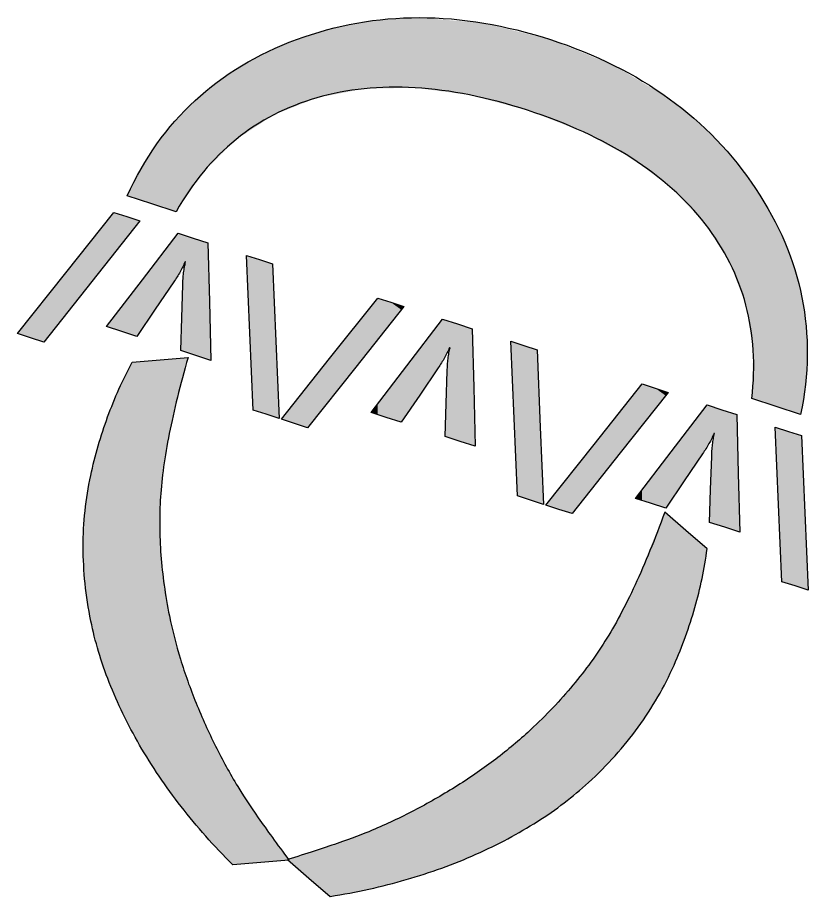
# Model space of a CAD drawing. Extents: x 13 to 340, y -87 to -13.
# Drawn here: x 13.4 to 79.5, y -86.7 to -13.3 of the extents above; entities that cross this region are included whole.
import ezdxf

# ---------------------------------------------------------------- set-up
doc = ezdxf.new("R2010")
doc.units = 0
doc.layers.add('LOGO', color=7, linetype='CONTINUOUS')

# ---------------------------------------------------------------- blocks, each defined once
blk = doc.blocks.new('*U5')
at = {"layer": 'LOGO', "color": 250}
for points in [[(26.026, -48.048), (25.556, -41.858), (26.026, -41.818)], [(26.037, -48.002), (26.026, -41.818), (26.037, -41.817)], [(26.956, -44.275), (26.037, -41.817), (26.956, -41.739)], [(27.018, -44.024), (26.956, -41.739), (27.018, -41.734)], [(27.018, -44.024), (27.018, -41.734), (27.595, -41.685)], [(22.932, -72.903), (22.155, -43.656), (22.932, -42.081)], [(23.552, -74.068), (22.932, -42.081), (23.552, -42.028)], [(22.932, -72.903), (22.932, -42.081), (23.552, -74.068)], [(25.179, -76.671), (23.552, -42.028), (25.179, -41.89)], [(23.552, -74.068), (23.552, -42.028), (25.179, -76.671)], [(25.225, -76.735), (25.179, -41.89), (25.225, -41.886)], [(25.179, -76.671), (25.179, -41.89), (25.225, -76.735)], [(25.263, -54.446), (25.225, -41.886), (25.263, -41.883)], [(25.296, -53.334), (25.263, -41.883), (25.296, -41.88)], [(25.325, -53.051), (25.296, -41.88), (25.325, -41.878)], [(25.556, -50.826), (25.325, -41.878), (25.556, -41.858)], [(22.155, -71.443), (21.826, -44.323), (22.155, -43.656)], [(22.155, -71.443), (22.155, -43.656), (22.932, -72.903)], [(21.826, -70.694), (21.011, -46.327), (21.826, -44.323)], [(21.826, -70.694), (21.826, -44.323), (22.155, -71.443)], [(20.879, -68.46), (20.118, -48.977), (20.879, -46.649)], [(21.011, -68.84), (20.879, -46.649), (21.011, -46.327)], [(20.879, -68.46), (20.879, -46.649), (21.011, -68.84)], [(21.011, -68.84), (21.011, -46.327), (21.826, -70.694)], [(20.092, -66.155), (19.478, -51.495), (20.092, -49.059)], [(20.118, -66.261), (20.092, -49.059), (20.118, -48.977)], [(20.092, -66.155), (20.092, -49.059), (20.118, -66.261)], [(20.118, -66.261), (20.118, -48.977), (20.879, -68.46)], [(19.463, -63.61), (18.997, -54.458), (19.463, -51.553)], [(19.478, -63.705), (19.463, -51.553), (19.478, -51.495)], [(19.463, -63.61), (19.463, -51.553), (19.478, -63.705)], [(19.478, -63.705), (19.478, -51.495), (20.092, -66.155)], [(18.99, -60.446), (18.835, -57.51), (18.99, -54.502)], [(18.997, -60.578), (18.99, -54.502), (18.997, -54.458)], [(18.99, -60.446), (18.99, -54.502), (18.997, -60.578)], [(18.997, -60.578), (18.997, -54.458), (19.463, -63.61)], [(25.225, -76.735), (25.225, -55.736), (25.263, -76.787)], [(25.263, -76.787), (25.263, -56.67), (25.296, -76.832)], [(25.296, -76.832), (25.296, -57.475), (25.325, -76.873)], [(25.325, -76.873), (25.325, -58.195), (25.556, -77.191)], [(25.556, -77.191), (25.556, -59.844), (26.026, -77.838)], [(26.026, -77.838), (26.026, -63.201), (26.037, -77.854)], [(26.037, -77.854), (26.037, -63.281), (26.956, -79.121)], [(26.956, -79.121), (26.956, -66.892), (27.018, -79.206)], [(27.018, -79.206), (27.018, -67.065), (27.595, -79.9)], [(27.595, -79.9), (27.595, -68.682), (28.264, -80.704)], [(28.264, -80.704), (28.264, -70.557), (29.069, -81.673)], [(29.069, -81.673), (29.069, -72.343), (29.882, -82.535)], [(29.882, -82.535), (29.882, -74.146), (31.332, -84.072)]]:
    blk.add_solid(points, dxfattribs=at)
at = {"layer": 'LOGO', "color": 250, "extrusion": (0, 0, -1)}
for points in [[(-26.026, -48.048), (-26.026, -41.818), (-26.037, -48.002)], [(-26.037, -48.002), (-26.037, -41.817), (-26.956, -44.275)], [(-26.956, -44.275), (-26.956, -41.739), (-27.018, -44.024)], [(-25.225, -55.736), (-25.225, -41.886), (-25.263, -54.446)], [(-25.263, -54.446), (-25.263, -41.883), (-25.296, -53.334)], [(-25.296, -53.334), (-25.296, -41.88), (-25.325, -53.051)], [(-25.325, -53.051), (-25.325, -41.878), (-25.556, -50.826)], [(-25.556, -50.826), (-25.556, -41.858), (-26.026, -48.048)], [(-25.263, -76.787), (-25.225, -55.736), (-25.263, -56.67)], [(-25.296, -76.832), (-25.263, -56.67), (-25.296, -57.475)], [(-25.325, -76.873), (-25.296, -57.475), (-25.325, -58.195)], [(-25.556, -77.191), (-25.325, -58.195), (-25.556, -59.844)], [(-26.026, -77.838), (-25.556, -59.844), (-26.026, -63.201)], [(-26.037, -77.854), (-26.026, -63.201), (-26.037, -63.281)], [(-26.956, -79.121), (-26.037, -63.281), (-26.956, -66.892)], [(-27.018, -79.206), (-26.956, -66.892), (-27.018, -67.065)], [(-27.595, -79.9), (-27.018, -67.065), (-27.595, -68.682)], [(-28.264, -80.704), (-27.595, -68.682), (-28.264, -70.557)], [(-29.069, -81.673), (-28.264, -70.557), (-29.069, -72.343)], [(-29.882, -82.535), (-29.069, -72.343), (-29.882, -74.146)], [(-31.332, -84.072), (-29.882, -74.146), (-31.332, -76.789)], [(-31.332, -84.072), (-31.332, -76.789), (-31.737, -84.038)], [(-31.737, -84.038), (-31.332, -76.789), (-31.737, -77.527)], [(-31.737, -84.038), (-31.737, -77.527), (-33.458, -83.892)], [(-33.458, -83.892), (-31.737, -77.527), (-33.458, -80.143)], [(-33.458, -83.892), (-33.458, -80.143), (-33.676, -83.873)], [(-33.676, -83.873), (-33.458, -80.143), (-33.676, -80.442)], [(-33.676, -83.873), (-33.676, -80.442), (-36.02, -83.674)]]:
    blk.add_solid(points, dxfattribs=at)
blk = doc.blocks.new('*U6')
at = {"layer": 'LOGO', "color": 250}
for points in [[(67.395, -68.916), (66.823, -56.022), (67.395, -54.617)], [(66.823, -70.043), (65.18, -60.058), (66.823, -56.022)], [(65.18, -72.569), (64.924, -60.688), (65.18, -60.058)], [(64.924, -72.885), (63.671, -63.211), (64.924, -60.688)], [(63.671, -74.431), (63.245, -63.945), (63.671, -63.211)], [(63.245, -74.955), (62.407, -65.393), (63.245, -63.945)], [(62.407, -75.802), (61.052, -67.378), (62.407, -65.393)], [(61.02, -77.203), (59.526, -69.309), (61.02, -67.419)], [(61.052, -77.17), (61.02, -67.419), (61.052, -67.378)], [(59.526, -78.452), (58.998, -69.892), (59.526, -69.309)], [(58.998, -78.894), (57.829, -71.183), (58.998, -69.892)], [(57.829, -79.71), (56.76, -72.226), (57.829, -71.183)], [(56.76, -80.456), (55.961, -73.004), (56.76, -72.226)], [(55.961, -80.922), (54.305, -74.38), (55.961, -73.004)], [(54.305, -81.889), (53.096, -75.385), (54.305, -74.38)], [(53.096, -82.478), (51.632, -76.386), (53.096, -75.385)], [(51.632, -83.191), (49.884, -77.582), (51.632, -76.386)], [(49.884, -83.897), (48.785, -78.21), (49.884, -77.582)], [(48.785, -84.341), (46.464, -79.535), (48.785, -78.21)], [(45.807, -85.311), (42.976, -81.18), (45.807, -79.845)], [(46.464, -85.097), (45.807, -79.845), (46.464, -79.535)], [(42.697, -86.101), (40.047, -82.283), (42.697, -81.285)], [(42.976, -86.03), (42.697, -81.285), (42.976, -81.18)], [(39.456, -86.712), (37.677, -83.055), (39.456, -82.476)], [(40.047, -86.601), (39.456, -82.476), (40.047, -82.283)], [(37.677, -85.174), (35.898, -83.635), (37.677, -83.055)], [(37.677, -85.174), (37.677, -83.055), (39.456, -86.712)]]:
    blk.add_solid(points, dxfattribs=at)
at = {"layer": 'LOGO', "color": 250, "extrusion": (0, 0, -1)}
for points in [[(-67.395, -68.916), (-67.395, -54.617), (-68.174, -67.379)], [(-68.174, -67.379), (-67.395, -54.617), (-68.174, -55.291)], [(-68.174, -67.379), (-68.174, -55.291), (-69.131, -64.993)], [(-69.131, -64.993), (-68.174, -55.291), (-69.131, -56.119)], [(-66.823, -70.043), (-66.823, -56.022), (-67.395, -68.916)], [(-69.131, -64.993), (-69.131, -56.119), (-69.165, -64.888)], [(-69.165, -64.888), (-69.131, -56.119), (-69.165, -56.148)], [(-69.165, -64.888), (-69.165, -56.148), (-69.91, -62.58)], [(-69.91, -62.58), (-69.165, -56.148), (-69.91, -56.793)], [(-69.91, -62.58), (-69.91, -56.793), (-70.511, -60.143)], [(-70.511, -60.143), (-69.91, -56.793), (-70.511, -57.313)], [(-70.511, -60.143), (-70.511, -57.313), (-70.935, -57.679)], [(-65.18, -72.569), (-65.18, -60.058), (-66.823, -70.043)], [(-64.924, -72.885), (-64.924, -60.688), (-65.18, -72.569)], [(-63.671, -74.431), (-63.671, -63.211), (-64.924, -72.885)], [(-63.245, -74.955), (-63.245, -63.945), (-63.671, -74.431)], [(-62.407, -75.802), (-62.407, -65.393), (-63.245, -74.955)], [(-61.02, -77.203), (-61.02, -67.419), (-61.052, -77.17)], [(-61.052, -77.17), (-61.052, -67.378), (-62.407, -75.802)], [(-59.526, -78.452), (-59.526, -69.309), (-61.02, -77.203)], [(-58.998, -78.894), (-58.998, -69.892), (-59.526, -78.452)], [(-57.829, -79.71), (-57.829, -71.183), (-58.998, -78.894)], [(-56.76, -80.456), (-56.76, -72.226), (-57.829, -79.71)], [(-55.961, -80.922), (-55.961, -73.004), (-56.76, -80.456)], [(-54.305, -81.889), (-54.305, -74.38), (-55.961, -80.922)], [(-53.096, -82.478), (-53.096, -75.385), (-54.305, -81.889)], [(-51.632, -83.191), (-51.632, -76.386), (-53.096, -82.478)], [(-49.884, -83.897), (-49.884, -77.582), (-51.632, -83.191)], [(-48.785, -84.341), (-48.785, -78.21), (-49.884, -83.897)], [(-45.807, -85.311), (-45.807, -79.845), (-46.464, -85.097)], [(-46.464, -85.097), (-46.464, -79.535), (-48.785, -84.341)], [(-42.697, -86.101), (-42.697, -81.285), (-42.976, -86.03)], [(-42.976, -86.03), (-42.976, -81.18), (-45.807, -85.311)], [(-39.456, -86.712), (-39.456, -82.476), (-40.047, -86.601)], [(-40.047, -86.601), (-40.047, -82.283), (-42.697, -86.101)]]:
    blk.add_solid(points, dxfattribs=at)
blk = doc.blocks.new('*U7')
at = {"layer": 'LOGO', "color": 250}
for points in [[(26.67, -34.961), (26.397, -31.792), (26.67, -31.436)], [(26.771, -34.795), (26.67, -31.436), (26.771, -31.305)], [(27.339, -33.686), (27.339, -31.49), (27.362, -33.693)], [(27.362, -33.693), (27.362, -31.497), (27.386, -33.701)], [(27.386, -41.246), (27.386, -31.505), (28.007, -41.448)], [(26.397, -35.375), (24.857, -33.803), (26.397, -31.792)], [(28.007, -41.448), (28.007, -31.707), (28.238, -41.522)], [(28.238, -41.522), (28.238, -31.782), (29.244, -41.849)], [(29.244, -41.849), (29.244, -32.109), (29.37, -41.89)], [(27.386, -41.246), (27.362, -33.81), (27.386, -33.701)], [(32.744, -39.615), (32.744, -33.246), (33.02, -46.073)], [(33.02, -46.073), (33.02, -33.336), (33.559, -46.248)], [(33.559, -46.248), (33.559, -33.511), (34.111, -46.428)], [(34.111, -46.428), (34.111, -33.69), (34.65, -46.603)], [(24.857, -37.649), (23.783, -35.205), (24.857, -33.803)], [(27.295, -41.216), (27.225, -34.611), (27.295, -34.125)], [(27.339, -41.23), (27.295, -34.125), (27.339, -33.92)], [(27.295, -41.216), (27.295, -34.125), (27.339, -41.23)], [(27.362, -41.238), (27.339, -33.92), (27.362, -33.81)], [(27.339, -41.23), (27.339, -33.92), (27.362, -41.238)], [(27.362, -41.238), (27.362, -33.81), (27.386, -41.246)], [(34.65, -46.603), (34.65, -33.866), (34.926, -46.693)], [(23.783, -39.235), (23.316, -35.813), (23.783, -35.205)], [(27.178, -41.178), (27.156, -35.579), (27.178, -35.122)], [(27.225, -41.193), (27.178, -35.122), (27.225, -34.611)], [(27.178, -41.178), (27.178, -35.122), (27.225, -41.193)], [(27.225, -41.193), (27.225, -34.611), (27.295, -41.216)], [(23.316, -39.923), (22.056, -37.459), (23.316, -35.813)], [(27.154, -41.17), (27.067, -38.367), (27.154, -35.621)], [(27.156, -41.171), (27.154, -35.621), (27.156, -35.579)], [(27.154, -41.17), (27.154, -35.621), (27.156, -41.171)], [(27.156, -41.171), (27.156, -35.579), (27.178, -41.178)], [(29.37, -41.89), (29.37, -37.02), (29.495, -41.931)], [(42.877, -40.873), (41.593, -39.032), (42.877, -37.415)], [(43.43, -40.177), (42.877, -37.415), (43.43, -36.718)], [(45.398, -37.697), (44.521, -37.073), (45.398, -37.358)], [(22.056, -39.514), (20.795, -39.104), (22.056, -37.459)], [(22.056, -39.514), (22.056, -37.459), (23.316, -39.923)], [(27.067, -41.142), (26.98, -41.114), (27.067, -38.367)], [(27.067, -41.142), (27.067, -38.367), (27.154, -41.17)], [(48.752, -42.136), (48.479, -38.966), (48.752, -38.61)], [(48.852, -41.97), (48.752, -38.61), (48.852, -38.48)], [(49.42, -40.86), (49.42, -38.665), (49.444, -40.868)], [(49.444, -40.868), (49.444, -38.672), (49.468, -40.875)], [(49.468, -48.42), (49.468, -38.68), (50.089, -48.622)], [(50.089, -48.622), (50.089, -38.882), (50.319, -48.697)], [(41.593, -42.49), (39.411, -41.781), (41.593, -39.032)], [(48.479, -42.549), (46.939, -40.977), (48.479, -38.966)], [(50.319, -48.697), (50.319, -38.957), (51.326, -49.024)], [(51.326, -49.024), (51.326, -39.284), (51.451, -49.065)], [(34.926, -46.693), (34.926, -40.324), (35.202, -46.782)], [(46.939, -44.824), (45.864, -42.379), (46.939, -40.977)], [(49.42, -48.405), (49.376, -41.3), (49.42, -41.097)], [(49.444, -48.413), (49.42, -41.097), (49.444, -40.986)], [(49.42, -48.405), (49.42, -41.097), (49.444, -48.413)], [(49.468, -48.42), (49.444, -40.986), (49.468, -40.875)], [(49.444, -48.413), (49.444, -40.986), (49.468, -48.42)], [(54.825, -46.79), (54.825, -40.421), (55.101, -53.248)], [(55.101, -53.248), (55.101, -40.51), (55.641, -53.424)], [(55.641, -53.424), (55.641, -40.686), (56.192, -53.603)], [(56.192, -53.603), (56.192, -40.865), (56.732, -53.778)], [(56.732, -53.778), (56.732, -41.041), (57.008, -53.867)], [(39.411, -45.24), (37.574, -44.094), (39.411, -41.781)], [(49.307, -48.368), (49.26, -42.297), (49.307, -41.786)], [(49.376, -48.391), (49.307, -41.786), (49.376, -41.3)], [(49.307, -48.368), (49.307, -41.786), (49.376, -48.391)], [(49.376, -48.391), (49.376, -41.3), (49.42, -48.405)], [(45.864, -46.41), (45.612, -42.708), (45.864, -42.379)], [(49.26, -48.353), (49.237, -42.756), (49.26, -42.297)], [(49.26, -48.353), (49.26, -42.297), (49.307, -48.368)], [(45.398, -47.098), (44.521, -44.133), (45.398, -42.987)], [(45.612, -46.782), (45.398, -42.987), (45.612, -42.708)], [(49.235, -48.345), (49.149, -45.542), (49.235, -42.795)], [(49.237, -48.345), (49.235, -42.795), (49.237, -42.756)], [(49.235, -48.345), (49.235, -42.795), (49.237, -48.345)], [(49.237, -48.345), (49.237, -42.756), (49.26, -48.353)], [(65.512, -47.352), (64.958, -44.591), (65.512, -43.893)], [(37.574, -47.553), (36.483, -45.469), (37.574, -44.094)], [(44.138, -46.688), (43.43, -45.557), (44.138, -44.633)], [(44.521, -46.813), (44.138, -44.633), (44.521, -44.133)], [(44.138, -46.688), (44.138, -44.633), (44.521, -46.813)], [(44.521, -46.813), (44.521, -44.133), (45.398, -47.098)], [(51.451, -49.065), (51.451, -44.195), (51.576, -49.105)], [(64.958, -48.049), (63.675, -46.207), (64.958, -44.591)], [(67.479, -44.873), (66.603, -44.248), (67.479, -44.532)], [(36.483, -47.198), (35.392, -46.844), (36.483, -45.469)], [(36.483, -47.198), (36.483, -45.469), (37.574, -47.553)], [(43.43, -46.458), (42.877, -46.279), (43.43, -45.557)], [(43.43, -46.458), (43.43, -45.557), (44.138, -46.688)], [(49.149, -48.317), (49.062, -48.289), (49.149, -45.542)], [(49.149, -48.317), (49.149, -45.542), (49.235, -48.345)], [(63.675, -49.665), (61.493, -48.956), (63.675, -46.207)], [(70.561, -49.724), (69.02, -48.153), (70.561, -46.142)], [(70.833, -49.311), (70.561, -46.142), (70.833, -45.785)], [(70.934, -49.144), (70.833, -45.785), (70.934, -45.655)], [(71.502, -48.035), (71.502, -45.839), (71.525, -48.042)], [(71.525, -48.042), (71.525, -45.847), (71.549, -48.05)], [(71.549, -55.595), (71.549, -45.855), (72.171, -55.798)], [(72.171, -55.798), (72.171, -46.057), (72.401, -55.873)], [(72.401, -55.873), (72.401, -46.131), (73.408, -56.2)], [(73.408, -56.2), (73.408, -46.458), (73.533, -56.241)], [(57.008, -53.867), (57.008, -47.499), (57.284, -53.957)], [(76.907, -53.965), (76.907, -47.596), (77.183, -60.423)], [(77.183, -60.423), (77.183, -47.685), (77.723, -60.598)], [(69.02, -51.999), (67.946, -49.555), (69.02, -48.153)], [(71.502, -55.58), (71.458, -48.475), (71.502, -48.269)], [(71.525, -55.588), (71.502, -48.269), (71.525, -48.16)], [(71.502, -55.58), (71.502, -48.269), (71.525, -55.588)], [(71.549, -55.595), (71.525, -48.16), (71.549, -48.05)], [(71.525, -55.588), (71.525, -48.16), (71.549, -55.595)], [(77.723, -60.598), (77.723, -47.861), (78.274, -60.777)], [(78.274, -60.777), (78.274, -48.04), (78.814, -60.953)], [(78.814, -60.953), (78.814, -48.215), (79.09, -61.043)], [(61.493, -52.415), (59.656, -51.27), (61.493, -48.956)], [(71.389, -55.543), (71.341, -49.471), (71.389, -48.96)], [(71.458, -55.566), (71.389, -48.96), (71.458, -48.475)], [(71.389, -55.543), (71.389, -48.96), (71.458, -55.566)], [(71.458, -55.566), (71.458, -48.475), (71.502, -55.58)], [(67.694, -53.956), (67.479, -50.163), (67.694, -49.883)], [(67.946, -53.585), (67.694, -49.883), (67.946, -49.555)], [(71.319, -55.521), (71.317, -49.97), (71.319, -49.929)], [(71.341, -55.528), (71.319, -49.929), (71.341, -49.471)], [(71.319, -55.521), (71.319, -49.929), (71.341, -55.528)], [(71.341, -55.528), (71.341, -49.471), (71.389, -55.543)], [(67.479, -54.273), (66.603, -51.307), (67.479, -50.163)], [(71.317, -55.52), (71.231, -52.717), (71.317, -49.97)], [(71.317, -55.52), (71.317, -49.97), (71.319, -55.521)], [(59.656, -54.729), (58.565, -52.645), (59.656, -51.27)], [(66.603, -53.988), (66.219, -51.809), (66.603, -51.307)], [(66.603, -53.988), (66.603, -51.307), (67.479, -54.273)], [(73.533, -56.241), (73.533, -51.37), (73.658, -56.281)], [(66.219, -53.863), (65.512, -52.731), (66.219, -51.809)], [(66.219, -53.863), (66.219, -51.809), (66.603, -53.988)], [(58.565, -54.374), (57.474, -54.02), (58.565, -52.645)], [(58.565, -54.374), (58.565, -52.645), (59.656, -54.729)], [(65.512, -53.634), (64.958, -53.454), (65.512, -52.731)], [(65.512, -53.634), (65.512, -52.731), (66.219, -53.863)], [(71.231, -55.492), (71.145, -55.464), (71.231, -52.717)], [(71.231, -55.492), (71.231, -52.717), (71.317, -55.52)], [(79.09, -61.043), (79.09, -54.674), (79.365, -61.133)]]:
    blk.add_solid(points, dxfattribs=at)
at = {"layer": 'LOGO', "color": 250, "extrusion": (0, 0, -1)}
for points in [[(-26.67, -34.961), (-26.67, -31.436), (-26.771, -34.795)], [(-26.771, -34.795), (-26.771, -31.305), (-26.929, -34.532)], [(-26.929, -34.532), (-26.771, -31.305), (-26.929, -31.357)], [(-26.929, -34.532), (-26.929, -31.357), (-26.98, -34.434)], [(-26.98, -34.434), (-26.929, -31.357), (-26.98, -31.373)], [(-26.98, -34.434), (-26.98, -31.373), (-27.067, -34.27)], [(-27.067, -34.27), (-26.98, -31.373), (-27.067, -31.402)], [(-27.067, -34.27), (-27.067, -31.402), (-27.154, -34.106)], [(-27.154, -34.106), (-27.067, -31.402), (-27.154, -31.43)], [(-27.154, -34.106), (-27.154, -31.43), (-27.156, -34.102)], [(-27.156, -34.102), (-27.154, -31.43), (-27.156, -31.431)], [(-27.156, -34.102), (-27.156, -31.431), (-27.178, -34.053)], [(-27.178, -34.053), (-27.156, -31.431), (-27.178, -31.437)], [(-27.178, -34.053), (-27.178, -31.437), (-27.225, -33.946)], [(-27.225, -33.946), (-27.178, -31.437), (-27.225, -31.453)], [(-27.225, -33.946), (-27.225, -31.453), (-27.295, -33.786)], [(-27.295, -33.786), (-27.225, -31.453), (-27.295, -31.476)], [(-27.295, -33.786), (-27.295, -31.476), (-27.339, -33.686)], [(-27.339, -33.686), (-27.295, -31.476), (-27.339, -31.49)], [(-27.362, -33.693), (-27.339, -31.49), (-27.362, -31.497)], [(-27.386, -33.701), (-27.362, -31.497), (-27.386, -31.505)], [(-28.007, -41.448), (-27.386, -31.505), (-28.007, -31.707)], [(-26.397, -35.375), (-26.397, -31.792), (-26.67, -34.961)], [(-28.238, -41.522), (-28.007, -31.707), (-28.238, -31.782)], [(-29.244, -41.849), (-28.238, -31.782), (-29.244, -32.109)], [(-29.37, -41.89), (-29.244, -32.109), (-29.37, -37.02)], [(-32.744, -39.615), (-32.468, -33.157), (-32.744, -33.246)], [(-33.02, -46.073), (-32.744, -33.246), (-33.02, -33.336)], [(-33.559, -46.248), (-33.02, -33.336), (-33.559, -33.511)], [(-34.111, -46.428), (-33.559, -33.511), (-34.111, -33.69)], [(-34.65, -46.603), (-34.111, -33.69), (-34.65, -33.866)], [(-24.857, -37.649), (-24.857, -33.803), (-26.397, -35.375)], [(-34.926, -46.693), (-34.65, -33.866), (-34.926, -40.324)], [(-23.783, -39.235), (-23.783, -35.205), (-24.857, -37.649)], [(-23.316, -39.923), (-23.316, -35.813), (-23.783, -39.235)], [(-42.877, -40.873), (-42.877, -37.415), (-43.43, -40.177)], [(-43.43, -40.177), (-43.43, -36.718), (-44.138, -39.285)], [(-44.138, -39.285), (-43.43, -36.718), (-44.138, -36.949)], [(-44.138, -39.285), (-44.138, -36.949), (-44.521, -38.802)], [(-44.521, -38.802), (-44.138, -36.949), (-44.521, -37.073)], [(-44.521, -38.802), (-44.521, -37.073), (-45.398, -37.697)], [(-45.398, -37.697), (-45.398, -37.358), (-45.612, -37.428)], [(-48.752, -42.136), (-48.752, -38.61), (-48.852, -41.97)], [(-48.852, -41.97), (-48.852, -38.48), (-49.01, -41.707)], [(-49.01, -41.707), (-48.852, -38.48), (-49.01, -38.531)], [(-49.01, -41.707), (-49.01, -38.531), (-49.062, -41.607)], [(-49.062, -41.607), (-49.01, -38.531), (-49.062, -38.548)], [(-49.062, -41.607), (-49.062, -38.548), (-49.149, -41.444)], [(-49.149, -41.444), (-49.062, -38.548), (-49.149, -38.577)], [(-49.149, -41.444), (-49.149, -38.577), (-49.235, -41.281)], [(-49.235, -41.281), (-49.149, -38.577), (-49.235, -38.605)], [(-49.235, -41.281), (-49.235, -38.605), (-49.237, -41.277)], [(-49.237, -41.277), (-49.235, -38.605), (-49.237, -38.605)], [(-49.237, -41.277), (-49.237, -38.605), (-49.26, -41.226)], [(-49.26, -41.226), (-49.237, -38.605), (-49.26, -38.613)], [(-49.26, -41.226), (-49.26, -38.613), (-49.307, -41.119)], [(-49.307, -41.119), (-49.26, -38.613), (-49.307, -38.628)], [(-49.307, -41.119), (-49.307, -38.628), (-49.376, -40.96)], [(-49.376, -40.96), (-49.307, -38.628), (-49.376, -38.65)], [(-49.376, -40.96), (-49.376, -38.65), (-49.42, -40.86)], [(-49.42, -40.86), (-49.376, -38.65), (-49.42, -38.665)], [(-49.444, -40.868), (-49.42, -38.665), (-49.444, -38.672)], [(-49.468, -40.875), (-49.444, -38.672), (-49.468, -38.68)], [(-50.089, -48.622), (-49.468, -38.68), (-50.089, -38.882)], [(-50.319, -48.697), (-50.089, -38.882), (-50.319, -38.957)], [(-41.593, -42.49), (-41.593, -39.032), (-42.877, -40.873)], [(-48.479, -42.549), (-48.479, -38.966), (-48.752, -42.136)], [(-51.326, -49.024), (-50.319, -38.957), (-51.326, -39.284)], [(-51.451, -49.065), (-51.326, -39.284), (-51.451, -44.195)], [(-54.825, -46.79), (-54.55, -40.332), (-54.825, -40.421)], [(-46.939, -44.824), (-46.939, -40.977), (-48.479, -42.549)], [(-55.101, -53.248), (-54.825, -40.421), (-55.101, -40.51)], [(-55.641, -53.424), (-55.101, -40.51), (-55.641, -40.686)], [(-56.192, -53.603), (-55.641, -40.686), (-56.192, -40.865)], [(-56.732, -53.778), (-56.192, -40.865), (-56.732, -41.041)], [(-57.008, -53.867), (-56.732, -41.041), (-57.008, -47.499)], [(-39.411, -45.24), (-39.411, -41.781), (-41.593, -42.49)], [(-45.864, -46.41), (-45.864, -42.379), (-46.939, -44.824)], [(-45.398, -47.098), (-45.398, -42.987), (-45.612, -46.782)], [(-45.612, -46.782), (-45.612, -42.708), (-45.864, -46.41)], [(-65.512, -47.352), (-65.512, -43.893), (-66.219, -46.461)], [(-66.219, -46.461), (-65.512, -43.893), (-66.219, -44.123)], [(-37.574, -47.553), (-37.574, -44.094), (-39.411, -45.24)], [(-64.958, -48.049), (-64.958, -44.591), (-65.512, -47.352)], [(-66.219, -46.461), (-66.219, -44.123), (-66.603, -45.977)], [(-66.603, -45.977), (-66.219, -44.123), (-66.603, -44.248)], [(-66.603, -45.977), (-66.603, -44.248), (-67.479, -44.873)], [(-67.479, -44.873), (-67.479, -44.532), (-67.694, -44.602)], [(-63.675, -49.665), (-63.675, -46.207), (-64.958, -48.049)], [(-70.561, -49.724), (-70.561, -46.142), (-70.833, -49.311)], [(-70.833, -49.311), (-70.833, -45.785), (-70.934, -49.144)], [(-70.934, -49.144), (-70.934, -45.655), (-71.092, -48.882)], [(-71.092, -48.882), (-70.934, -45.655), (-71.092, -45.706)], [(-71.092, -48.882), (-71.092, -45.706), (-71.145, -48.782)], [(-71.145, -48.782), (-71.092, -45.706), (-71.145, -45.723)], [(-71.145, -48.782), (-71.145, -45.723), (-71.231, -48.619)], [(-71.231, -48.619), (-71.145, -45.723), (-71.231, -45.751)], [(-71.231, -48.619), (-71.231, -45.751), (-71.317, -48.455)], [(-71.317, -48.455), (-71.231, -45.751), (-71.317, -45.779)], [(-71.317, -48.455), (-71.317, -45.779), (-71.319, -48.452)], [(-71.319, -48.452), (-71.317, -45.779), (-71.319, -45.78)], [(-71.319, -48.452), (-71.319, -45.78), (-71.341, -48.403)], [(-71.341, -48.403), (-71.319, -45.78), (-71.341, -45.787)], [(-71.341, -48.403), (-71.341, -45.787), (-71.389, -48.293)], [(-71.389, -48.293), (-71.341, -45.787), (-71.389, -45.803)], [(-71.389, -48.293), (-71.389, -45.803), (-71.458, -48.135)], [(-71.458, -48.135), (-71.389, -45.803), (-71.458, -45.825)], [(-71.458, -48.135), (-71.458, -45.825), (-71.502, -48.035)], [(-71.502, -48.035), (-71.458, -45.825), (-71.502, -45.839)], [(-71.525, -48.042), (-71.502, -45.839), (-71.525, -45.847)], [(-71.549, -48.05), (-71.525, -45.847), (-71.549, -45.855)], [(-72.171, -55.798), (-71.549, -45.855), (-72.171, -46.057)], [(-72.401, -55.873), (-72.171, -46.057), (-72.401, -46.131)], [(-73.408, -56.2), (-72.401, -46.131), (-73.408, -46.458)], [(-73.533, -56.241), (-73.408, -46.458), (-73.533, -51.37)], [(-76.907, -53.965), (-76.631, -47.506), (-76.907, -47.596)], [(-77.183, -60.423), (-76.907, -47.596), (-77.183, -47.685)], [(-77.723, -60.598), (-77.183, -47.685), (-77.723, -47.861)], [(-69.02, -51.999), (-69.02, -48.153), (-70.561, -49.724)], [(-78.274, -60.777), (-77.723, -47.861), (-78.274, -48.04)], [(-78.814, -60.953), (-78.274, -48.04), (-78.814, -48.215)], [(-79.09, -61.043), (-78.814, -48.215), (-79.09, -54.674)], [(-61.493, -52.415), (-61.493, -48.956), (-63.675, -49.665)], [(-67.694, -53.956), (-67.694, -49.883), (-67.946, -53.585)], [(-67.946, -53.585), (-67.946, -49.555), (-69.02, -51.999)], [(-67.479, -54.273), (-67.479, -50.163), (-67.694, -53.956)], [(-59.656, -54.729), (-59.656, -51.27), (-61.493, -52.415)]]:
    blk.add_solid(points, dxfattribs=at)
blk = doc.blocks.new('*U8')
at = {"layer": 'LOGO', "color": 250}
for points in [[(21.396, -33.018), (19.56, -31.873), (21.396, -29.559)], [(19.56, -35.331), (17.377, -34.622), (19.56, -31.873)], [(17.377, -38.081), (15.541, -36.935), (17.377, -34.622)], [(15.541, -40.394), (14.45, -38.31), (15.541, -36.935)], [(14.45, -40.039), (13.358, -39.685), (14.45, -38.31)], [(14.45, -40.039), (14.45, -38.31), (15.541, -40.394)]]:
    blk.add_solid(points, dxfattribs=at)
at = {"layer": 'LOGO', "color": 250, "extrusion": (0, 0, -1)}
for points in [[(-21.396, -33.018), (-21.396, -29.559), (-22.488, -31.643)], [(-22.488, -31.643), (-21.396, -29.559), (-22.488, -29.914)], [(-22.488, -31.643), (-22.488, -29.914), (-23.579, -30.269)], [(-19.56, -35.331), (-19.56, -31.873), (-21.396, -33.018)], [(-17.377, -38.081), (-17.377, -34.622), (-19.56, -35.331)], [(-15.541, -40.394), (-15.541, -36.935), (-17.377, -38.081)]]:
    blk.add_solid(points, dxfattribs=at)
blk = doc.blocks.new('*U9')
at = {"layer": 'LOGO', "color": 250}
for points in [[(41.697, -19.347), (39.157, -14.317), (41.697, -13.745)], [(42.298, -19.231), (41.697, -13.745), (42.298, -13.665)], [(44.28, -19.194), (42.298, -13.665), (44.28, -13.402)], [(46.548, -19.151), (44.28, -13.402), (46.548, -13.304)], [(46.908, -19.199), (46.548, -13.304), (46.908, -13.288)], [(46.548, -19.151), (46.548, -13.304), (46.908, -19.199)], [(46.908, -19.199), (46.908, -13.288), (51.096, -19.753)], [(51.096, -19.753), (51.096, -13.646), (52.296, -20.07)], [(52.296, -20.07), (52.296, -13.749), (55.94, -21.035)], [(38.344, -19.992), (36.662, -15.119), (38.344, -14.578)], [(39.157, -19.835), (38.344, -14.578), (39.157, -14.317)], [(55.94, -21.035), (55.94, -14.651), (57.86, -21.778)], [(36.662, -20.657), (34.756, -15.922), (36.662, -15.119)], [(57.86, -21.778), (57.86, -15.127), (60.612, -22.845)], [(34.277, -21.725), (32.068, -17.309), (34.277, -16.124)], [(34.756, -21.412), (34.277, -16.124), (34.756, -15.922)], [(60.612, -22.845), (60.612, -16.244), (63.158, -24.226)], [(31.603, -23.47), (30.036, -18.673), (31.603, -17.621)], [(32.068, -23.166), (31.603, -17.621), (32.068, -17.309)], [(63.158, -24.226), (63.158, -17.278), (64.642, -25.03)], [(64.642, -25.03), (64.642, -18.175), (67.778, -27.402)], [(30.036, -25.025), (28.885, -19.63), (30.036, -18.673)], [(28.885, -26.167), (28.181, -20.216), (28.885, -19.63)], [(28.181, -27.195), (26.601, -21.836), (28.181, -20.216)], [(67.778, -27.402), (67.778, -20.069), (68.029, -27.591)], [(68.029, -27.591), (68.029, -20.269), (69.834, -29.523)], [(26.502, -29.471), (24.999, -23.839), (26.502, -21.938)], [(26.601, -29.503), (26.502, -21.938), (26.601, -21.836)], [(26.502, -29.471), (26.502, -21.938), (26.601, -29.503)], [(69.834, -29.523), (69.834, -21.705), (70.774, -30.529)], [(70.774, -30.529), (70.774, -22.6), (71.721, -32.023)], [(24.999, -28.983), (24.562, -24.524), (24.999, -23.839)], [(24.999, -28.983), (24.999, -23.839), (26.502, -29.471)], [(71.721, -32.023), (71.721, -23.5), (72.836, -33.785)], [(24.562, -28.841), (23.672, -25.919), (24.562, -24.524)], [(24.562, -28.841), (24.562, -24.524), (24.999, -28.983)], [(72.836, -33.785), (72.836, -24.771), (73.437, -35.367)], [(73.437, -35.367), (73.437, -25.455), (74.172, -37.302)], [(23.672, -28.552), (22.522, -28.178), (23.672, -25.919)], [(23.672, -28.552), (23.672, -25.919), (24.562, -28.841)], [(74.172, -37.302), (74.172, -26.46), (74.669, -40.374)], [(74.669, -40.374), (74.669, -27.139), (74.783, -41.081)], [(74.783, -45.159), (74.783, -27.295), (74.984, -45.224)], [(74.984, -45.224), (74.984, -27.57), (76.323, -45.659)], [(76.323, -45.659), (76.323, -29.786), (76.708, -45.784)], [(76.708, -45.784), (76.708, -30.583), (77.413, -46.013)], [(77.413, -46.013), (77.413, -32.043), (78.256, -46.287)], [(78.256, -46.287), (78.256, -34.34), (78.747, -46.447)], [(74.783, -45.159), (74.669, -45.122), (74.783, -41.081)]]:
    blk.add_solid(points, dxfattribs=at)
at = {"layer": 'LOGO', "color": 250, "extrusion": (0, 0, -1)}
for points in [[(-41.697, -19.347), (-41.697, -13.745), (-42.298, -19.231)], [(-42.298, -19.231), (-42.298, -13.665), (-44.28, -19.194)], [(-44.28, -19.194), (-44.28, -13.402), (-46.548, -19.151)], [(-51.096, -19.753), (-46.908, -13.288), (-51.096, -13.646)], [(-52.296, -20.07), (-51.096, -13.646), (-52.296, -13.749)], [(-55.94, -21.035), (-52.296, -13.749), (-55.94, -14.651)], [(-38.344, -19.992), (-38.344, -14.578), (-39.157, -19.835)], [(-39.157, -19.835), (-39.157, -14.317), (-41.697, -19.347)], [(-57.86, -21.778), (-55.94, -14.651), (-57.86, -15.127)], [(-36.662, -20.657), (-36.662, -15.119), (-38.344, -19.992)], [(-60.612, -22.845), (-57.86, -15.127), (-60.612, -16.244)], [(-34.277, -21.725), (-34.277, -16.124), (-34.756, -21.412)], [(-34.756, -21.412), (-34.756, -15.922), (-36.662, -20.657)], [(-63.158, -24.226), (-60.612, -16.244), (-63.158, -17.278)], [(-31.603, -23.47), (-31.603, -17.621), (-32.068, -23.166)], [(-32.068, -23.166), (-32.068, -17.309), (-34.277, -21.725)], [(-64.642, -25.03), (-63.158, -17.278), (-64.642, -18.175)], [(-67.778, -27.402), (-64.642, -18.175), (-67.778, -20.069)], [(-30.036, -25.025), (-30.036, -18.673), (-31.603, -23.47)], [(-28.885, -26.167), (-28.885, -19.63), (-30.036, -25.025)], [(-28.181, -27.195), (-28.181, -20.216), (-28.885, -26.167)], [(-68.029, -27.591), (-67.778, -20.069), (-68.029, -20.269)], [(-69.834, -29.523), (-68.029, -20.269), (-69.834, -21.705)], [(-26.601, -29.503), (-26.601, -21.836), (-28.181, -27.195)], [(-70.774, -30.529), (-69.834, -21.705), (-70.774, -22.6)], [(-71.721, -32.023), (-70.774, -22.6), (-71.721, -23.5)], [(-72.836, -33.785), (-71.721, -23.5), (-72.836, -24.771)], [(-73.437, -35.367), (-72.836, -24.771), (-73.437, -25.455)], [(-74.172, -37.302), (-73.437, -25.455), (-74.172, -26.46)], [(-74.669, -40.374), (-74.172, -26.46), (-74.669, -27.139)], [(-74.783, -41.081), (-74.669, -27.139), (-74.783, -27.295)], [(-74.984, -45.224), (-74.783, -27.295), (-74.984, -27.57)], [(-76.323, -45.659), (-74.984, -27.57), (-76.323, -29.786)], [(-76.708, -45.784), (-76.323, -29.786), (-76.708, -30.583)], [(-77.413, -46.013), (-76.708, -30.583), (-77.413, -32.043)], [(-78.256, -46.287), (-77.413, -32.043), (-78.256, -34.34)], [(-78.747, -46.447), (-78.256, -34.34), (-78.747, -36.274)], [(-78.747, -46.447), (-78.747, -36.274), (-78.85, -45.798)], [(-78.85, -45.798), (-78.747, -36.274), (-78.85, -36.679)], [(-78.85, -45.798), (-78.85, -36.679), (-79.145, -43.943)], [(-79.145, -43.943), (-78.85, -36.679), (-79.145, -38.705)], [(-79.145, -43.943), (-79.145, -38.705), (-79.197, -43.095)], [(-79.197, -43.095), (-79.145, -38.705), (-79.197, -39.059)], [(-79.197, -43.095), (-79.197, -39.059), (-79.295, -41.481)]]:
    blk.add_solid(points, dxfattribs=at)
blk = doc.blocks.new('BLOCK_3')
at = {"layer": 'LOGO'}
for points, knots in [([(26.601, -29.503), (27.979, -27.066), (29.646, -25.056), (31.603, -23.47), (33.561, -21.885), (35.807, -20.726), (38.344, -19.992), (40.881, -19.258), (43.616, -18.978), (46.548, -19.151), (49.481, -19.325), (52.612, -19.953), (55.94, -21.035), (59.269, -22.116), (62.169, -23.448), (64.642, -25.03), (67.114, -26.612), (69.158, -28.445), (70.774, -30.529), (72.391, -32.612), (73.523, -34.87), (74.172, -37.302), (74.821, -39.734), (74.987, -42.341), (74.669, -45.122), (74.669, -45.122), (76.708, -45.784), (76.708, -45.784), (76.708, -45.784), (78.747, -46.447), (78.747, -46.447), (79.443, -43.081), (79.478, -39.825), (78.85, -36.679), (78.223, -33.533), (76.935, -30.497), (74.984, -27.57), (73.035, -24.644), (70.633, -22.144), (67.778, -20.069), (64.924, -17.996), (61.618, -16.348), (57.86, -15.127), (54.092, -13.902), (50.441, -13.29), (46.908, -13.288), (43.375, -13.287), (39.96, -13.897), (36.662, -15.119), (33.364, -16.34), (30.537, -18.039), (28.181, -20.216), (25.824, -22.392), (23.938, -25.046), (22.522, -28.178), (22.522, -28.178), (24.562, -28.841), (24.562, -28.841), (24.562, -28.841), (26.601, -29.503), (26.601, -29.503), (26.601, -29.503), (26.601, -29.503), (26.601, -29.503), (26.601, -29.503), (26.601, -29.503), (26.601, -29.503)], [0, 0, 0, 0, 1, 1, 1, 2, 2, 2, 3, 3, 3, 4, 4, 4, 5, 5, 5, 6, 6, 6, 7, 7, 7, 8, 8, 8, 9, 9, 9, 10, 10, 10, 11, 11, 11, 12, 12, 12, 13, 13, 13, 14, 14, 14, 15, 15, 15, 16, 16, 16, 17, 17, 17, 18, 18, 18, 19, 19, 19, 20, 20, 20, 21, 21, 21, 22, 22, 22, 22]), ([(15.541, -40.394), (15.541, -40.394), (19.56, -35.331), (19.56, -35.331), (19.56, -35.331), (23.579, -30.269), (23.579, -30.269), (23.579, -30.269), (22.488, -29.914), (22.488, -29.914), (22.488, -29.914), (21.396, -29.559), (21.396, -29.559), (21.396, -29.559), (17.377, -34.622), (17.377, -34.622), (17.377, -34.622), (13.358, -39.685), (13.358, -39.685), (13.358, -39.685), (14.45, -40.039), (14.45, -40.039), (14.45, -40.039), (15.541, -40.394), (15.541, -40.394), (15.541, -40.394), (15.541, -40.394), (15.541, -40.394), (15.541, -40.394), (15.541, -40.394), (15.541, -40.394)], [0, 0, 0, 0, 1, 1, 1, 2, 2, 2, 3, 3, 3, 4, 4, 4, 5, 5, 5, 6, 6, 6, 7, 7, 7, 8, 8, 8, 9, 9, 9, 10, 10, 10, 10]), ([(26.771, -31.305), (26.771, -31.305), (23.783, -35.205), (23.783, -35.205), (23.783, -35.205), (20.795, -39.104), (20.795, -39.104), (20.795, -39.104), (22.056, -39.514), (22.056, -39.514), (22.056, -39.514), (23.316, -39.923), (23.316, -39.923), (23.316, -39.923), (24.857, -37.649), (24.857, -37.649), (24.857, -37.649), (26.397, -35.375), (26.397, -35.375), (26.491, -35.239), (26.582, -35.102), (26.67, -34.961), (26.759, -34.821), (26.845, -34.678), (26.929, -34.532), (27.012, -34.387), (27.088, -34.243), (27.156, -34.102), (27.225, -33.961), (27.286, -33.822), (27.339, -33.686), (27.339, -33.686), (27.362, -33.693), (27.362, -33.693), (27.362, -33.693), (27.386, -33.701), (27.386, -33.701), (27.352, -33.832), (27.322, -33.974), (27.295, -34.125), (27.268, -34.277), (27.245, -34.439), (27.225, -34.611), (27.205, -34.783), (27.189, -34.954), (27.178, -35.122), (27.166, -35.29), (27.158, -35.456), (27.154, -35.621), (27.154, -35.621), (27.067, -38.367), (27.067, -38.367), (27.067, -38.367), (26.98, -41.114), (26.98, -41.114), (26.98, -41.114), (28.238, -41.522), (28.238, -41.522), (28.238, -41.522), (29.495, -41.931), (29.495, -41.931), (29.495, -41.931), (29.37, -37.02), (29.37, -37.02), (29.37, -37.02), (29.244, -32.109), (29.244, -32.109), (29.244, -32.109), (28.007, -31.707), (28.007, -31.707), (28.007, -31.707), (26.771, -31.305), (26.771, -31.305), (26.771, -31.305), (26.771, -31.305), (26.771, -31.305), (26.771, -31.305), (26.771, -31.305), (26.771, -31.305)], [0, 0, 0, 0, 1, 1, 1, 2, 2, 2, 3, 3, 3, 4, 4, 4, 5, 5, 5, 6, 6, 6, 7, 7, 7, 8, 8, 8, 9, 9, 9, 10, 10, 10, 11, 11, 11, 12, 12, 12, 13, 13, 13, 14, 14, 14, 15, 15, 15, 16, 16, 16, 17, 17, 17, 18, 18, 18, 19, 19, 19, 20, 20, 20, 21, 21, 21, 22, 22, 22, 23, 23, 23, 24, 24, 24, 25, 25, 25, 26, 26, 26, 26]), ([(35.202, -46.782), (35.202, -46.782), (34.926, -40.324), (34.926, -40.324), (34.926, -40.324), (34.65, -33.866), (34.65, -33.866), (34.65, -33.866), (33.559, -33.511), (33.559, -33.511), (33.559, -33.511), (32.468, -33.157), (32.468, -33.157), (32.468, -33.157), (32.744, -39.615), (32.744, -39.615), (32.744, -39.615), (33.02, -46.073), (33.02, -46.073), (33.02, -46.073), (34.111, -46.428), (34.111, -46.428), (34.111, -46.428), (35.202, -46.782), (35.202, -46.782), (35.202, -46.782), (35.202, -46.782), (35.202, -46.782), (35.202, -46.782), (35.202, -46.782), (35.202, -46.782)], [0, 0, 0, 0, 1, 1, 1, 2, 2, 2, 3, 3, 3, 4, 4, 4, 5, 5, 5, 6, 6, 6, 7, 7, 7, 8, 8, 8, 9, 9, 9, 10, 10, 10, 10]), ([(37.574, -47.553), (37.574, -47.553), (41.593, -42.49), (41.593, -42.49), (41.593, -42.49), (45.612, -37.428), (45.612, -37.428), (45.612, -37.428), (44.521, -37.073), (44.521, -37.073), (44.521, -37.073), (43.43, -36.718), (43.43, -36.718), (43.43, -36.718), (39.411, -41.781), (39.411, -41.781), (39.411, -41.781), (35.392, -46.844), (35.392, -46.844), (35.392, -46.844), (36.483, -47.198), (36.483, -47.198), (36.483, -47.198), (37.574, -47.553), (37.574, -47.553), (37.574, -47.553), (37.574, -47.553), (37.574, -47.553), (37.574, -47.553), (37.574, -47.553), (37.574, -47.553)], [0, 0, 0, 0, 1, 1, 1, 2, 2, 2, 3, 3, 3, 4, 4, 4, 5, 5, 5, 6, 6, 6, 7, 7, 7, 8, 8, 8, 9, 9, 9, 10, 10, 10, 10]), ([(48.852, -38.48), (48.852, -38.48), (45.864, -42.379), (45.864, -42.379), (45.864, -42.379), (42.877, -46.279), (42.877, -46.279), (42.877, -46.279), (44.138, -46.688), (44.138, -46.688), (44.138, -46.688), (45.398, -47.098), (45.398, -47.098), (45.398, -47.098), (46.939, -44.824), (46.939, -44.824), (46.939, -44.824), (48.479, -42.549), (48.479, -42.549), (48.573, -42.414), (48.664, -42.276), (48.752, -42.136), (48.84, -41.996), (48.926, -41.853), (49.01, -41.707), (49.093, -41.562), (49.169, -41.418), (49.237, -41.277), (49.306, -41.136), (49.367, -40.997), (49.42, -40.86), (49.42, -40.86), (49.444, -40.868), (49.444, -40.868), (49.444, -40.868), (49.468, -40.875), (49.468, -40.875), (49.434, -41.007), (49.403, -41.148), (49.376, -41.3), (49.35, -41.452), (49.326, -41.614), (49.307, -41.786), (49.287, -41.958), (49.271, -42.128), (49.26, -42.297), (49.248, -42.465), (49.24, -42.631), (49.235, -42.795), (49.235, -42.795), (49.149, -45.542), (49.149, -45.542), (49.149, -45.542), (49.062, -48.289), (49.062, -48.289), (49.062, -48.289), (50.319, -48.697), (50.319, -48.697), (50.319, -48.697), (51.576, -49.105), (51.576, -49.105), (51.576, -49.105), (51.451, -44.195), (51.451, -44.195), (51.451, -44.195), (51.326, -39.284), (51.326, -39.284), (51.326, -39.284), (50.089, -38.882), (50.089, -38.882), (50.089, -38.882), (48.852, -38.48), (48.852, -38.48), (48.852, -38.48), (48.852, -38.48), (48.852, -38.48), (48.852, -38.48), (48.852, -38.48), (48.852, -38.48)], [0, 0, 0, 0, 1, 1, 1, 2, 2, 2, 3, 3, 3, 4, 4, 4, 5, 5, 5, 6, 6, 6, 7, 7, 7, 8, 8, 8, 9, 9, 9, 10, 10, 10, 11, 11, 11, 12, 12, 12, 13, 13, 13, 14, 14, 14, 15, 15, 15, 16, 16, 16, 17, 17, 17, 18, 18, 18, 19, 19, 19, 20, 20, 20, 21, 21, 21, 22, 22, 22, 23, 23, 23, 24, 24, 24, 25, 25, 25, 26, 26, 26, 26]), ([(57.284, -53.957), (57.284, -53.957), (57.008, -47.499), (57.008, -47.499), (57.008, -47.499), (56.732, -41.041), (56.732, -41.041), (56.732, -41.041), (55.641, -40.686), (55.641, -40.686), (55.641, -40.686), (54.55, -40.332), (54.55, -40.332), (54.55, -40.332), (54.825, -46.79), (54.825, -46.79), (54.825, -46.79), (55.101, -53.248), (55.101, -53.248), (55.101, -53.248), (56.192, -53.603), (56.192, -53.603), (56.192, -53.603), (57.284, -53.957), (57.284, -53.957), (57.284, -53.957), (57.284, -53.957), (57.284, -53.957), (57.284, -53.957), (57.284, -53.957), (57.284, -53.957)], [0, 0, 0, 0, 1, 1, 1, 2, 2, 2, 3, 3, 3, 4, 4, 4, 5, 5, 5, 6, 6, 6, 7, 7, 7, 8, 8, 8, 9, 9, 9, 10, 10, 10, 10]), ([(31.737, -77.527), (31.08, -76.436), (30.461, -75.309), (29.882, -74.146), (29.303, -72.984), (28.764, -71.788), (28.264, -70.557), (27.763, -69.326), (27.327, -68.104), (26.956, -66.892), (26.585, -65.679), (26.279, -64.476), (26.037, -63.281), (25.686, -61.549), (25.449, -59.854), (25.325, -58.195), (25.202, -56.537), (25.192, -54.917), (25.296, -53.334), (25.399, -51.752), (25.643, -49.989), (26.026, -48.048), (26.409, -46.106), (26.932, -43.985), (27.595, -41.685), (27.595, -41.685), (25.263, -41.883), (25.263, -41.883), (25.263, -41.883), (22.932, -42.081), (22.932, -42.081), (22.142, -43.548), (21.458, -45.07), (20.879, -46.649), (20.301, -48.228), (19.829, -49.862), (19.463, -51.553), (19.042, -53.499), (18.833, -55.484), (18.835, -57.51), (18.837, -59.535), (19.051, -61.601), (19.478, -63.705), (19.821, -65.401), (20.332, -67.113), (21.011, -68.84), (21.689, -70.567), (22.537, -72.311), (23.552, -74.068), (24.566, -75.826), (25.722, -77.539), (27.018, -79.206), (28.315, -80.873), (29.753, -82.495), (31.332, -84.072), (31.332, -84.072), (33.676, -83.873), (33.676, -83.873), (33.676, -83.873), (36.02, -83.674), (36.02, -83.674), (35.026, -82.344), (34.172, -81.166), (33.458, -80.143), (32.745, -79.117), (32.171, -78.246), (31.737, -77.527), (31.737, -77.527), (31.737, -77.527), (31.737, -77.527), (31.737, -77.527), (31.737, -77.527), (31.737, -77.527), (31.737, -77.527), (31.737, -77.527), (31.737, -77.527), (31.737, -77.527), (31.737, -77.527), (31.737, -77.527)], [0, 0, 0, 0, 1, 1, 1, 2, 2, 2, 3, 3, 3, 4, 4, 4, 5, 5, 5, 6, 6, 6, 7, 7, 7, 8, 8, 8, 9, 9, 9, 10, 10, 10, 11, 11, 11, 12, 12, 12, 13, 13, 13, 14, 14, 14, 15, 15, 15, 16, 16, 16, 17, 17, 17, 18, 18, 18, 19, 19, 19, 20, 20, 20, 21, 21, 21, 22, 22, 22, 23, 23, 23, 24, 24, 24, 25, 25, 25, 26, 26, 26, 26]), ([(59.656, -54.729), (59.656, -54.729), (63.675, -49.665), (63.675, -49.665), (63.675, -49.665), (67.694, -44.602), (67.694, -44.602), (67.694, -44.602), (66.603, -44.248), (66.603, -44.248), (66.603, -44.248), (65.512, -43.893), (65.512, -43.893), (65.512, -43.893), (61.493, -48.956), (61.493, -48.956), (61.493, -48.956), (57.474, -54.02), (57.474, -54.02), (57.474, -54.02), (58.565, -54.374), (58.565, -54.374), (58.565, -54.374), (59.656, -54.729), (59.656, -54.729), (59.656, -54.729), (59.656, -54.729), (59.656, -54.729), (59.656, -54.729), (59.656, -54.729), (59.656, -54.729)], [0, 0, 0, 0, 1, 1, 1, 2, 2, 2, 3, 3, 3, 4, 4, 4, 5, 5, 5, 6, 6, 6, 7, 7, 7, 8, 8, 8, 9, 9, 9, 10, 10, 10, 10]), ([(70.934, -45.655), (70.934, -45.655), (67.946, -49.555), (67.946, -49.555), (67.946, -49.555), (64.958, -53.454), (64.958, -53.454), (64.958, -53.454), (66.219, -53.863), (66.219, -53.863), (66.219, -53.863), (67.479, -54.273), (67.479, -54.273), (67.479, -54.273), (69.02, -51.999), (69.02, -51.999), (69.02, -51.999), (70.561, -49.724), (70.561, -49.724), (70.654, -49.589), (70.745, -49.451), (70.833, -49.311), (70.922, -49.17), (71.008, -49.027), (71.092, -48.882), (71.175, -48.736), (71.251, -48.593), (71.319, -48.452), (71.388, -48.311), (71.449, -48.171), (71.502, -48.035), (71.502, -48.035), (71.525, -48.042), (71.525, -48.042), (71.525, -48.042), (71.549, -48.05), (71.549, -48.05), (71.515, -48.182), (71.485, -48.323), (71.458, -48.475), (71.432, -48.626), (71.408, -48.788), (71.389, -48.96), (71.369, -49.133), (71.353, -49.303), (71.341, -49.471), (71.329, -49.64), (71.321, -49.806), (71.317, -49.97), (71.317, -49.97), (71.231, -52.717), (71.231, -52.717), (71.231, -52.717), (71.145, -55.464), (71.145, -55.464), (71.145, -55.464), (72.401, -55.873), (72.401, -55.873), (72.401, -55.873), (73.658, -56.281), (73.658, -56.281), (73.658, -56.281), (73.533, -51.37), (73.533, -51.37), (73.533, -51.37), (73.408, -46.458), (73.408, -46.458), (73.408, -46.458), (72.171, -46.057), (72.171, -46.057), (72.171, -46.057), (70.934, -45.655), (70.934, -45.655), (70.934, -45.655), (70.934, -45.655), (70.934, -45.655), (70.934, -45.655), (70.934, -45.655), (70.934, -45.655)], [0, 0, 0, 0, 1, 1, 1, 2, 2, 2, 3, 3, 3, 4, 4, 4, 5, 5, 5, 6, 6, 6, 7, 7, 7, 8, 8, 8, 9, 9, 9, 10, 10, 10, 11, 11, 11, 12, 12, 12, 13, 13, 13, 14, 14, 14, 15, 15, 15, 16, 16, 16, 17, 17, 17, 18, 18, 18, 19, 19, 19, 20, 20, 20, 21, 21, 21, 22, 22, 22, 23, 23, 23, 24, 24, 24, 25, 25, 25, 26, 26, 26, 26]), ([(79.365, -61.133), (79.365, -61.133), (79.09, -54.674), (79.09, -54.674), (79.09, -54.674), (78.814, -48.215), (78.814, -48.215), (78.814, -48.215), (77.723, -47.861), (77.723, -47.861), (77.723, -47.861), (76.631, -47.506), (76.631, -47.506), (76.631, -47.506), (76.907, -53.965), (76.907, -53.965), (76.907, -53.965), (77.183, -60.423), (77.183, -60.423), (77.183, -60.423), (78.274, -60.777), (78.274, -60.777), (78.274, -60.777), (79.365, -61.133), (79.365, -61.133), (79.365, -61.133), (79.365, -61.133), (79.365, -61.133), (79.365, -61.133), (79.365, -61.133), (79.365, -61.133)], [0, 0, 0, 0, 1, 1, 1, 2, 2, 2, 3, 3, 3, 4, 4, 4, 5, 5, 5, 6, 6, 6, 7, 7, 7, 8, 8, 8, 9, 9, 9, 10, 10, 10, 10]), ([(42.976, -81.18), (44.15, -80.683), (45.312, -80.135), (46.464, -79.535), (47.615, -78.936), (48.755, -78.284), (49.884, -77.582), (51.012, -76.881), (52.083, -76.148), (53.096, -75.385), (54.108, -74.622), (55.063, -73.828), (55.961, -73.004), (57.264, -71.809), (58.452, -70.576), (59.526, -69.309), (60.601, -68.039), (61.561, -66.734), (62.407, -65.393), (63.253, -64.052), (64.092, -62.483), (64.924, -60.688), (65.755, -58.892), (66.579, -56.868), (67.395, -54.617), (67.395, -54.617), (69.165, -56.148), (69.165, -56.148), (69.165, -56.148), (70.935, -57.679), (70.935, -57.679), (70.711, -59.33), (70.37, -60.964), (69.91, -62.58), (69.45, -64.197), (68.871, -65.797), (68.174, -67.379), (67.371, -69.201), (66.373, -70.932), (65.18, -72.569), (63.987, -74.206), (62.601, -75.751), (61.02, -77.203), (59.744, -78.373), (58.324, -79.458), (56.76, -80.456), (55.195, -81.454), (53.486, -82.366), (51.632, -83.191), (49.778, -84.018), (47.836, -84.725), (45.807, -85.311), (43.777, -85.897), (41.661, -86.365), (39.456, -86.712), (39.456, -86.712), (37.677, -85.174), (37.677, -85.174), (37.677, -85.174), (35.898, -83.635), (35.898, -83.635), (37.484, -83.143), (38.867, -82.692), (40.047, -82.283), (41.227, -81.874), (42.203, -81.506), (42.976, -81.18), (42.976, -81.18), (42.976, -81.18), (42.976, -81.18), (42.976, -81.18), (42.976, -81.18), (42.976, -81.18), (42.976, -81.18), (42.976, -81.18), (42.976, -81.18), (42.976, -81.18), (42.976, -81.18), (42.976, -81.18)], [0, 0, 0, 0, 1, 1, 1, 2, 2, 2, 3, 3, 3, 4, 4, 4, 5, 5, 5, 6, 6, 6, 7, 7, 7, 8, 8, 8, 9, 9, 9, 10, 10, 10, 11, 11, 11, 12, 12, 12, 13, 13, 13, 14, 14, 14, 15, 15, 15, 16, 16, 16, 17, 17, 17, 18, 18, 18, 19, 19, 19, 20, 20, 20, 21, 21, 21, 22, 22, 22, 23, 23, 23, 24, 24, 24, 25, 25, 25, 26, 26, 26, 26])]:
    blk.add_open_spline(points, degree=3, knots=knots, dxfattribs=at)
at = {"layer": 'LOGO', "color": 250}
for name in ['*U9', '*U8', '*U7', '*U5', '*U6']:
    blk.add_blockref(name, (0, 0), dxfattribs=at)

msp = doc.modelspace()

# ---------------------------------------------------------------- block references
at = {"layer": 'LOGO'}
msp.add_blockref('BLOCK_3', (0, 0), dxfattribs=at)

doc.saveas('drawing.dxf')
